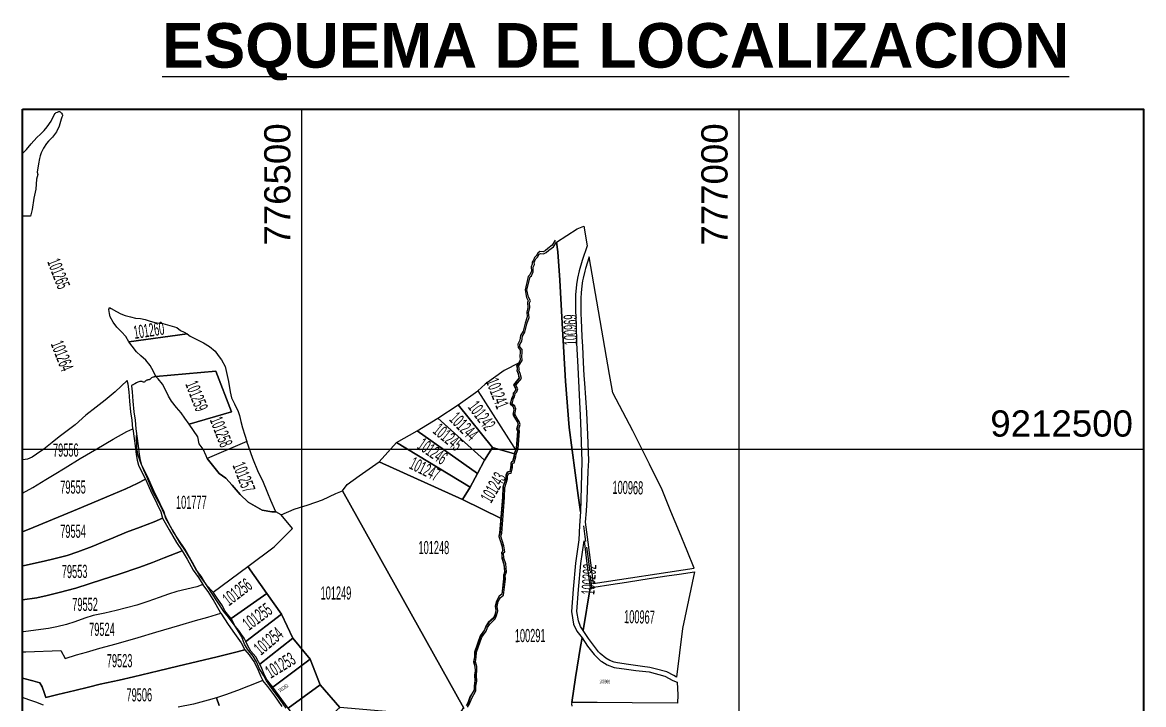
# Model space of a CAD drawing. Extents: x 776738 to 777032, y 9211875 to 9212308.
# Drawn here: x 776948.81 to 776996.78, y 9212212.59 to 9212241.79 of the extents above; entities that cross this region are included whole.
import ezdxf

# ---------------------------------------------------------------- set-up
doc = ezdxf.new("R2010")
doc.units = 0
doc.header["$MEASUREMENT"] = 0
doc.linetypes.add('DASHED', pattern=[0.75, 0.5, -0.25])
doc.layers.get('0').update_dxf_attribs({"linetype": 'CONTINUOUS'})
doc.layers.add('GRID', color=151, linetype='CONTINUOUS')
doc.layers.add('lindero definitivo matriz', color=6, linetype='CONTINUOUS')
doc.styles.add('ARIAL', font='arial.ttf', dxfattribs={"height": 1})
doc.styles.get("Standard").update_dxf_attribs({"font": 'arial.ttf'})

msp = doc.modelspace()

# ---------------------------------------------------------------- linework, layer by layer
at = {"color": 5}
for p, q in [((776960.752, 9212238.072), (776960.752, 9212189.986)), ((776979.463, 9212238.072), (776979.463, 9212189.986)), ((776979.463, 9212238.072), (776979.463, 9212189.986)), ((776948.807, 9212223.524), (776996.781, 9212223.524))]:
    msp.add_line(p, q, dxfattribs=at)
at = {"color": 7, "linetype": 'Continuous', "lineweight": 40}
msp.add_lwpolyline([(776948.807, 9212238.072), (776996.781, 9212238.072), (776996.781, 9212189.986), (776948.807, 9212189.986)], close=True, dxfattribs=at)
at = {"color": 7, "linetype": 'Continuous'}
for points in [[(776948.807, 9212236.173), (776948.816, 9212236.183), (776948.984, 9212236.346), (776949.187, 9212236.59), (776949.418, 9212236.854), (776949.575, 9212237.01), (776949.733, 9212237.159), (776949.866, 9212237.315), (776950.03, 9212237.565), (776950.169, 9212237.836), (776950.21, 9212237.891), (776950.251, 9212237.925), (776950.308, 9212237.951), (776950.359, 9212237.968), (776950.391, 9212237.969), (776950.425, 9212237.958), (776950.457, 9212237.938), (776950.485, 9212237.906), (776950.509, 9212237.861), (776950.52, 9212237.82), (776950.516, 9212237.786), (776950.494, 9212237.726), (776950.468, 9212237.639), (776950.414, 9212237.439), (776950.384, 9212237.342), (776950.264, 9212237.103), (776950.089, 9212236.874), (776949.919, 9212236.703), (776949.834, 9212236.609), (776949.708, 9212236.406), (776949.61, 9212236.198), (776949.573, 9212236.082), (776949.544, 9212235.966), (776949.499, 9212235.741), (776949.444, 9212235.383), (776949.466, 9212235.284), (776949.414, 9212235.072), (776949.387, 9212234.644), (776949.301, 9212234.264), (776949.22, 9212233.781), (776949.159, 9212233.501), (776948.807, 9212233.499)], [(776967.853, 9212212.476), (776967.935, 9212212.616), (776968.031, 9212212.872), (776968.213, 9212213.184), (776968.213, 9212213.378), (776968.255, 9212213.597), (776968.239, 9212213.845), (776968.252, 9212214.042), (776968.248, 9212214.223), (776968.194, 9212214.427), (776968.225, 9212214.624), (776968.234, 9212214.83), (776968.471, 9212215.478), (776968.647, 9212215.733), (776968.704, 9212215.891), (776968.813, 9212216.037), (776969.039, 9212216.255), (776969.099, 9212216.408), (776969.144, 9212216.608), (776969.125, 9212216.791), (776969.168, 9212217.001), (776969.262, 9212217.177), (776969.389, 9212217.274), (776969.475, 9212217.958), (776969.47, 9212218.118), (776969.52, 9212218.277), (776969.486, 9212218.616), (776969.409, 9212218.852), (776969.391, 9212219.082), (776969.448, 9212219.124), (776969.411, 9212219.386), (776969.284, 9212219.792), (776969.316, 9212219.926), (776969.441, 9212221.457), (776969.452, 9212221.877), (776969.566, 9212222.253), (776969.569, 9212222.391), (776969.63, 9212222.484), (776969.715, 9212222.499), (776969.774, 9212222.736), (776969.779, 9212222.88), (776969.798, 9212222.92), (776969.85, 9212222.937), (776969.925, 9212223.194), (776969.932, 9212223.31), (776970.022, 9212223.535), (776970.08, 9212224.295), (776970.042, 9212224.378), (776970.101, 9212224.582), (776970.066, 9212224.704), (776969.931, 9212224.904), (776969.874, 9212225.033), (776969.891, 9212225.083), (776969.92, 9212225.254), (776969.876, 9212225.366), (776969.76, 9212225.468), (776969.821, 9212225.695), (776969.862, 9212225.764), (776969.883, 9212225.825), (776969.893, 9212225.906), (776969.965, 9212225.978), (776970.008, 9212226.104), (776969.923, 9212226.261), (776970.157, 9212226.544), (776970.099, 9212226.767), (776970.046, 9212226.908), (776970.071, 9212226.96), (776970.04, 9212227.071), (776970.189, 9212227.317), (776970.17, 9212227.511), (776970.19, 9212227.628), (776970.191, 9212227.791), (776970.098, 9212227.898), (776970.09, 9212227.995), (776970.17, 9212228.15), (776970.208, 9212228.354), (776970.308, 9212228.523), (776970.395, 9212228.882), (776970.495, 9212229.164), (776970.463, 9212229.371), (776970.514, 9212229.588), (776970.505, 9212229.79), (776970.543, 9212229.875), (776970.466, 9212230.032), (776970.397, 9212230.337), (776970.54, 9212230.892), (776970.588, 9212230.942), (776970.663, 9212231.115), (776970.668, 9212231.309), (776970.712, 9212231.432), (776970.706, 9212231.514), (776970.739, 9212231.58), (776970.775, 9212231.672), (776970.847, 9212231.745), (776970.918, 9212231.867), (776970.979, 9212231.896), (776971.104, 9212231.88), (776971.218, 9212231.935), (776971.334, 9212232.037), (776971.534, 9212232.18), (776971.658, 9212232.388), (776971.718, 9212231.969), (776971.804, 9212230.758), (776971.905, 9212228.909), (776972.041, 9212226.435), (776972.195, 9212224.447), (776972.59, 9212221.538), (776972.69, 9212220.842), (776972.645, 9212220.262), (776972.616, 9212219.645), (776972.472, 9212218.646), (776972.378, 9212217.53), (776972.3, 9212216.581), (776972.381, 9212216.032), (776972.529, 9212215.731), (776972.754, 9212215.444), (776972.69, 9212215.07), (776972.475, 9212213.752), (776972.314, 9212212.68), (776972.305, 9212212.617), (776972.314, 9212212.529)], [(776948.807, 9212221.632), (776949.258, 9212221.875), (776949.811, 9212222.22), (776950.161, 9212222.438), (776950.641, 9212222.729), (776951.284, 9212223.127), (776951.989, 9212223.543), (776952.686, 9212223.957), (776953.273, 9212224.279), (776953.536, 9212224.398), (776953.505, 9212224.762), (776953.451, 9212225.124), (776953.4, 9212225.571), (776953.374, 9212225.976), (776953.338, 9212226.305), (776953.284, 9212226.461), (776952.776, 9212225.969), (776952.345, 9212225.614), (776951.968, 9212225.324), (776951.526, 9212224.975), (776951.064, 9212224.569), (776950.379, 9212224.053), (776950.081, 9212223.801), (776949.722, 9212223.524), (776949.404, 9212223.303), (776949.219, 9212223.185), (776949.029, 9212223.097), (776948.824, 9212223.072), (776948.807, 9212223.073)], [(776948.807, 9212221.632), (776949.258, 9212221.875), (776949.811, 9212222.22), (776950.161, 9212222.438), (776950.641, 9212222.729), (776951.284, 9212223.127), (776951.989, 9212223.543), (776952.686, 9212223.957), (776953.273, 9212224.279), (776953.536, 9212224.398), (776953.587, 9212223.976), (776953.626, 9212223.661), (776953.672, 9212223.296), (776953.718, 9212223.044), (776953.78, 9212222.844), (776953.895, 9212222.601), (776954.08, 9212222.231), (776953.718, 9212222.058), (776953.231, 9212221.831), (776952.422, 9212221.476), (776951.781, 9212221.213), (776950.996, 9212220.887), (776950.334, 9212220.612), (776949.273, 9212220.165), (776948.807, 9212219.982)], [(776967.689, 9212212.444), (776962.507, 9212221.745), (776962.706, 9212222.013), (776963.217, 9212222.383), (776964.066, 9212222.985), (776967.635, 9212221.363), (776969.299, 9212220.557), (776969.246, 9212219.96), (776969.198, 9212219.791), (776969.331, 9212219.371), (776969.353, 9212219.154), (776969.316, 9212219.098), (776969.32, 9212218.855), (776969.412, 9212218.59), (776969.438, 9212218.288), (776969.401, 9212218.129), (776969.404, 9212217.949), (776969.327, 9212217.319), (776969.213, 9212217.227), (776969.117, 9212217.054), (776969.047, 9212216.818), (776969.062, 9212216.619), (776969.029, 9212216.442), (776968.977, 9212216.295), (776968.767, 9212216.1), (776968.653, 9212215.948), (776968.583, 9212215.783), (776968.414, 9212215.507), (776968.174, 9212214.873), (776968.145, 9212214.637), (776968.119, 9212214.446), (776968.163, 9212214.213), (776968.185, 9212214.047), (776968.159, 9212213.841), (776968.174, 9212213.646), (776968.145, 9212213.407), (776968.141, 9212213.215), (776967.971, 9212212.909), (776967.898, 9212212.695), (776967.822, 9212212.533)], [(776948.807, 9212219.982), (776949.273, 9212220.165), (776950.334, 9212220.612), (776950.996, 9212220.887), (776951.781, 9212221.213), (776952.422, 9212221.476), (776953.231, 9212221.831), (776953.718, 9212222.058), (776954.08, 9212222.231), (776954.285, 9212221.758), (776954.554, 9212221.201), (776954.724, 9212220.837), (776954.806, 9212220.57), (776954.446, 9212220.412), (776953.852, 9212220.182), (776953.257, 9212219.965), (776952.684, 9212219.728), (776952.235, 9212219.548), (776951.793, 9212219.352), (776951.178, 9212219.124), (776950.715, 9212218.978), (776950.154, 9212218.824), (776949.734, 9212218.729), (776948.897, 9212218.545), (776948.807, 9212218.526)], [(776948.807, 9212218.526), (776948.897, 9212218.545), (776949.734, 9212218.729), (776950.154, 9212218.824), (776950.715, 9212218.978), (776951.178, 9212219.124), (776951.793, 9212219.352), (776952.235, 9212219.548), (776952.684, 9212219.728), (776953.257, 9212219.965), (776953.852, 9212220.182), (776954.446, 9212220.412), (776954.806, 9212220.57), (776955.091, 9212220.074), (776955.404, 9212219.53), (776955.637, 9212219.168), (776954.874, 9212218.868), (776954.373, 9212218.669), (776953.833, 9212218.475), (776952.909, 9212218.151), (776952.228, 9212217.943), (776951.091, 9212217.576), (776950.377, 9212217.382), (776949.873, 9212217.252), (776949.424, 9212217.162), (776948.807, 9212217.079)], [(776948.807, 9212217.079), (776949.424, 9212217.162), (776949.873, 9212217.252), (776950.377, 9212217.382), (776951.091, 9212217.576), (776952.228, 9212217.943), (776952.909, 9212218.151), (776953.833, 9212218.475), (776954.373, 9212218.669), (776954.874, 9212218.868), (776955.637, 9212219.168), (776955.853, 9212218.819), (776956.12, 9212218.347), (776956.348, 9212218.026), (776956.533, 9212217.723), (776956.276, 9212217.637), (776955.841, 9212217.524), (776955.421, 9212217.424), (776955.059, 9212217.318), (776954.652, 9212217.18), (776954.174, 9212217.001), (776953.697, 9212216.844), (776953.259, 9212216.724), (776952.82, 9212216.615), (776952.332, 9212216.501), (776951.836, 9212216.397), (776951.479, 9212216.286), (776951.048, 9212216.13), (776950.694, 9212216.012), (776950.273, 9212215.917), (776949.93, 9212215.844), (776949.377, 9212215.773), (776948.847, 9212215.711), (776948.807, 9212215.706)], [(776948.807, 9212214.841), (776948.956, 9212214.845), (776950.455, 9212214.901), (776950.637, 9212214.568), (776951.124, 9212214.715), (776951.55, 9212214.833), (776952.124, 9212215.001), (776952.824, 9212215.195), (776953.763, 9212215.457), (776954.515, 9212215.684), (776955.543, 9212215.985), (776956.219, 9212216.184), (776956.744, 9212216.326), (776957.295, 9212216.503), (776956.964, 9212217.091), (776956.749, 9212217.43), (776956.533, 9212217.723), (776956.276, 9212217.637), (776955.841, 9212217.524), (776955.421, 9212217.424), (776955.059, 9212217.318), (776954.652, 9212217.18), (776954.174, 9212217.001), (776953.697, 9212216.844), (776953.259, 9212216.724), (776952.82, 9212216.615), (776952.332, 9212216.501), (776951.836, 9212216.397), (776951.479, 9212216.286), (776951.048, 9212216.13), (776950.694, 9212216.012), (776950.273, 9212215.917), (776949.93, 9212215.844), (776949.377, 9212215.773), (776948.847, 9212215.711), (776948.807, 9212215.706)], [(776948.807, 9212214.841), (776948.956, 9212214.845), (776950.455, 9212214.901), (776950.637, 9212214.568), (776951.124, 9212214.715), (776951.55, 9212214.833), (776952.124, 9212215.001), (776952.824, 9212215.195), (776953.763, 9212215.457), (776954.515, 9212215.684), (776955.543, 9212215.985), (776956.219, 9212216.184), (776956.744, 9212216.326), (776957.295, 9212216.503), (776957.608, 9212216.011), (776957.883, 9212215.638), (776958.165, 9212215.227), (776958.329, 9212214.935), (776957.827, 9212214.803), (776957.144, 9212214.63), (776956.298, 9212214.431), (776955.458, 9212214.23), (776954.635, 9212214.031), (776953.564, 9212213.778), (776952.95, 9212213.636), (776952.136, 9212213.46), (776951.628, 9212213.34), (776951.046, 9212213.198), (776950.327, 9212213.018), (776949.809, 9212212.893), (776949.734, 9212213.106), (776949.648, 9212213.347), (776949.559, 9212213.527), (776949.247, 9212213.612), (776948.807, 9212213.716)], [(776948.807, 9212213.716), (776949.247, 9212213.612), (776949.559, 9212213.527), (776949.648, 9212213.347), (776949.734, 9212213.106), (776949.809, 9212212.893), (776950.327, 9212213.018), (776951.046, 9212213.198), (776951.628, 9212213.34), (776952.136, 9212213.46), (776952.95, 9212213.636), (776953.564, 9212213.778), (776954.635, 9212214.031), (776955.458, 9212214.23), (776956.298, 9212214.431), (776957.144, 9212214.63), (776957.827, 9212214.803), (776958.329, 9212214.935), (776958.506, 9212214.716), (776958.732, 9212214.388), (776958.901, 9212214.059), (776958.989, 9212213.823), (776959.094, 9212213.625), (776958.482, 9212213.372), (776958.013, 9212213.187), (776957.498, 9212213.008), (776957.112, 9212212.882), (776956.758, 9212212.778), (776956.124, 9212212.613), (776955.467, 9212212.475)], [(776959.925, 9212212.511), (776959.607, 9212212.968), (776959.304, 9212213.358), (776959.094, 9212213.625), (776958.482, 9212213.372), (776958.013, 9212213.187), (776957.498, 9212213.008), (776957.112, 9212212.882), (776957.112, 9212212.882), (776957.223, 9212212.558)], [(776949.706, 9212212.561), (776949.38, 9212212.693), (776949.075, 9212212.8), (776948.807, 9212212.887)], [(776957.223, 9212212.558), (776957.112, 9212212.882), (776956.758, 9212212.778), (776956.124, 9212212.613), (776955.467, 9212212.475)]]:
    msp.add_lwpolyline(points, dxfattribs=at)
for points in [[(776971.658, 9212232.388), (776972.538, 9212232.948), (776972.828, 9212233.071), (776972.974, 9212232.226), (776972.753, 9212231.599), (776972.632, 9212231.158), (776972.564, 9212230.841), (776972.519, 9212230.567), (776972.469, 9212230.124), (776972.475, 9212229.465), (776972.496, 9212228.818), (776972.514, 9212228.075), (776972.567, 9212227.028), (776972.686, 9212224.662), (776972.739, 9212223), (776972.69, 9212220.842), (776972.59, 9212221.538), (776972.195, 9212224.447), (776972.041, 9212226.435), (776971.905, 9212228.909), (776971.804, 9212230.758), (776971.718, 9212231.969)], [(776973.928, 9212226.716), (776973.063, 9212231.75), (776972.904, 9212231.248), (776972.87, 9212231.144), (776972.805, 9212230.835), (776972.777, 9212230.724), (776972.751, 9212230.513), (776972.718, 9212230.207), (776972.708, 9212229.98), (776972.701, 9212229.687), (776972.705, 9212229.331), (776972.71, 9212229.038), (776972.734, 9212228.714), (776972.746, 9212228.336), (776972.768, 9212227.919), (776972.786, 9212227.587), (776972.806, 9212227.229), (776972.835, 9212226.668), (776972.864, 9212226.341), (776972.945, 9212225.09), (776972.983, 9212224.129), (776973.024, 9212223.03), (776973.005, 9212222.585), (776972.954, 9212221.364), (776972.934, 9212220.887), (776972.889, 9212220.393), (776972.996, 9212219.535), (776973.231, 9212217.769), (776977.544, 9212218.426), (776977.247, 9212219.173), (776976.919, 9212219.972), (776976.551, 9212220.85), (776976.177, 9212221.783), (776975.644, 9212222.874), (776974.924, 9212224.313), (776974.074, 9212225.926)], [(776953.355, 9212228.117), (776953.227, 9212228.349), (776953.048, 9212228.549), (776952.848, 9212228.748), (776952.687, 9212228.956), (776952.568, 9212229.186), (776952.526, 9212229.332), (776952.508, 9212229.502), (776952.535, 9212229.591), (776952.609, 9212229.54), (776952.827, 9212229.421), (776953.012, 9212229.317), (776953.206, 9212229.248), (776953.426, 9212229.183), (776953.65, 9212229.128), (776953.853, 9212229.109), (776954.055, 9212229.072), (776954.227, 9212229.019), (776954.47, 9212228.947), (776954.667, 9212228.913), (776954.815, 9212228.9), (776955.01, 9212228.838), (776955.21, 9212228.781), (776955.414, 9212228.73), (776955.566, 9212228.601), (776955.735, 9212228.523), (776955.85, 9212228.464)], [(776956.717, 9212223.124), (776956.671, 9212223.239), (776956.545, 9212223.527), (776956.369, 9212223.757), (776956.309, 9212224.044), (776955.938, 9212224.597), (776957.756, 9212225.124), (776957.086, 9212226.859), (776954.513, 9212226.633), (776954.422, 9212226.841), (776954.275, 9212227.1), (776954.089, 9212227.335), (776953.88, 9212227.519), (776953.685, 9212227.69), (776953.502, 9212227.934), (776953.355, 9212228.117), (776955.85, 9212228.464), (776955.986, 9212228.361), (776956.155, 9212228.268), (776956.356, 9212228.175), (776956.56, 9212228.071), (776956.816, 9212227.917), (776957.049, 9212227.72), (776957.187, 9212227.524), (776957.324, 9212227.339), (776957.478, 9212227.065), (776957.622, 9212226.422), (776957.693, 9212225.981), (776957.753, 9212225.713), (776957.878, 9212225.457), (776958.045, 9212225.135), (776958.099, 9212224.963), (776958.152, 9212224.701), (776958.224, 9212224.438), (776958.325, 9212224.117), (776958.403, 9212223.849)], [(776970.066, 9212227.217), (776969.427, 9212226.89), (776968.61, 9212226.308), (776968.298, 9212226.02), (776969.829, 9212223.607), (776969.922, 9212223.477), (776969.956, 9212223.577), (776970.014, 9212224.273), (776969.979, 9212224.391), (776970.031, 9212224.584), (776969.998, 9212224.697), (776969.874, 9212224.876), (776969.814, 9212225.043), (776969.828, 9212225.102), (776969.847, 9212225.244), (776969.801, 9212225.343), (776969.725, 9212225.426), (776969.692, 9212225.485), (776969.756, 9212225.704), (776969.777, 9212225.75), (776969.815, 9212225.844), (776969.823, 9212225.931), (776969.902, 9212226.019), (776969.937, 9212226.097), (776969.854, 9212226.263), (776970.082, 9212226.557), (776970.033, 9212226.749), (776969.972, 9212226.895), (776969.998, 9212226.968), (776969.966, 9212227.088)], [(776953.474, 9212226.249), (776953.475, 9212226.234), (776953.503, 9212225.976), (776953.529, 9212225.571), (776953.58, 9212225.124), (776953.634, 9212224.762), (776953.664, 9212224.397), (776953.716, 9212223.976), (776953.754, 9212223.661), (776953.8, 9212223.296), (776953.847, 9212223.044), (776953.908, 9212222.844), (776954.024, 9212222.6), (776954.208, 9212222.231), (776954.414, 9212221.758), (776954.683, 9212221.201), (776954.853, 9212220.836), (776954.935, 9212220.569), (776955.219, 9212220.074), (776955.533, 9212219.53), (776955.766, 9212219.168), (776955.982, 9212218.819), (776956.248, 9212218.346), (776956.477, 9212218.026), (776956.662, 9212217.723), (776956.966, 9212217.395), (776958.446, 9212218.499), (776959.573, 9212219.344), (776960.357, 9212220.126), (776959.879, 9212220.709), (776959.657, 9212220.846), (776959.485, 9212220.839), (776959.069, 9212220.911), (776958.768, 9212221.083), (776958.466, 9212221.248), (776958.122, 9212221.577), (776957.778, 9212221.986), (776957.506, 9212222.279), (776957.219, 9212222.479), (776956.717, 9212223.124), (776956.671, 9212223.239), (776956.545, 9212223.527), (776956.369, 9212223.757), (776956.309, 9212224.044), (776955.938, 9212224.597), (776955.755, 9212224.85), (776955.593, 9212225.073), (776955.394, 9212225.301), (776955.19, 9212225.573), (776955.06, 9212225.789), (776954.932, 9212226.059), (776954.802, 9212226.299), (776954.615, 9212226.53), (776954.513, 9212226.633), (776954.475, 9212226.618), (776954.451, 9212226.611), (776954.426, 9212226.603), (776954.397, 9212226.599), (776954.36, 9212226.593), (776954.333, 9212226.568), (776954.321, 9212226.552), (776954.306, 9212226.541), (776954.291, 9212226.53), (776954.273, 9212226.522), (776954.25, 9212226.503), (776954.248, 9212226.492), (776954.237, 9212226.486), (776954.209, 9212226.494), (776954.192, 9212226.488), (776954.179, 9212226.492), (776954.158, 9212226.482), (776954.132, 9212226.477), (776954.1, 9212226.456), (776954.085, 9212226.443), (776954.053, 9212226.432), (776954.038, 9212226.405), (776954.02, 9212226.395), (776953.989, 9212226.392), (776953.952, 9212226.399), (776953.93, 9212226.414), (776953.897, 9212226.412), (776953.885, 9212226.412), (776953.827, 9212226.423), (776953.749, 9212226.388), (776953.685, 9212226.354), (776953.62, 9212226.321), (776953.566, 9212226.293), (776953.543, 9212226.28), (776953.533, 9212226.275), (776953.5, 9212226.263), (776953.473, 9212226.251)], [(776957.086, 9212226.859), (776957.756, 9212225.124), (776955.938, 9212224.597), (776955.755, 9212224.85), (776955.593, 9212225.073), (776955.394, 9212225.301), (776955.19, 9212225.573), (776955.06, 9212225.789), (776954.932, 9212226.059), (776954.802, 9212226.299), (776954.615, 9212226.53), (776954.513, 9212226.633)], [(776969.858, 9212223.328), (776968.922, 9212223.594), (776967.453, 9212225.426), (776968.298, 9212226.02), (776969.829, 9212223.607), (776969.922, 9212223.477)], [(776968.581, 9212223.053), (776966.579, 9212224.854), (776967.453, 9212225.426), (776968.922, 9212223.594)], [(776965.695, 9212224.313), (776966.579, 9212224.854), (776968.581, 9212223.053), (776968.282, 9212222.481)], [(776967.963, 9212221.889), (776964.818, 9212223.809), (776965.695, 9212224.313), (776968.282, 9212222.481)], [(776959.657, 9212220.846), (776959.434, 9212221.323), (776959.315, 9212221.633), (776959.089, 9212222.163), (776958.915, 9212222.526), (776958.665, 9212223.122), (776958.403, 9212223.849), (776956.717, 9212223.124), (776957.219, 9212222.479), (776957.506, 9212222.279), (776957.778, 9212221.986), (776958.122, 9212221.577), (776958.466, 9212221.248), (776958.768, 9212221.083), (776959.069, 9212220.911), (776959.485, 9212220.839)], [(776967.963, 9212221.889), (776967.635, 9212221.363), (776964.066, 9212222.985), (776964.818, 9212223.809), (776967.963, 9212221.889), (776967.635, 9212221.363)], [(776969.299, 9212220.557), (776967.635, 9212221.363), (776967.963, 9212221.889), (776968.282, 9212222.481), (776968.581, 9212223.053), (776968.922, 9212223.594), (776969.858, 9212223.328), (776969.847, 9212223.201), (776969.793, 9212223.004), (776969.744, 9212222.974), (776969.712, 9212222.928), (776969.701, 9212222.833), (776969.696, 9212222.737), (776969.666, 9212222.556), (776969.59, 9212222.554), (776969.535, 9212222.51), (776969.497, 9212222.426), (776969.491, 9212222.258), (776969.382, 9212221.924), (776969.37, 9212221.443)], [(776962.386, 9212212.47), (776961.554, 9212213.439), (776961.122, 9212214.532), (776960.384, 9212215.433), (776959.896, 9212216.459), (776959.265, 9212217.343), (776958.446, 9212218.499), (776959.573, 9212219.344), (776960.357, 9212220.126), (776959.879, 9212220.709), (776960.439, 9212220.956), (776961.036, 9212221.142), (776961.644, 9212221.349), (776962.217, 9212221.625), (776962.507, 9212221.745), (776967.689, 9212212.444), (776967.632, 9212212.393), (776967.562, 9212212.293), (776967.529, 9212212.216), (776967.496, 9212212.117), (776967.48, 9212212.024)], [(776972.837, 9212219.601), (776972.963, 9212218.634), (776973.103, 9212217.587), (776972.806, 9212215.758), (776972.689, 9212215.935), (776972.603, 9212216.172), (776972.533, 9212216.577), (776972.606, 9212217.513), (776972.704, 9212218.628)], [(776957.742, 9212216.276), (776957.64, 9212216.391), (776957.47, 9212216.608), (776957.369, 9212216.81), (776957.244, 9212216.999), (776957.083, 9212217.225), (776956.966, 9212217.395), (776958.446, 9212218.499), (776959.265, 9212217.343)], [(776973.103, 9212217.587), (776973.253, 9212217.621), (776973.988, 9212217.733), (776974.65, 9212217.834), (776975.268, 9212217.928), (776975.817, 9212218.011), (776976.376, 9212218.096), (776976.91, 9212218.177), (776977.566, 9212218.277), (776977.048, 9212215.842), (776976.797, 9212213.759), (776976.675, 9212213.839), (776976.383, 9212213.985), (776975.879, 9212214.124), (776975.652, 9212214.183), (776975.337, 9212214.223), (776974.734, 9212214.3), (776974.27, 9212214.371), (776974.129, 9212214.405), (776973.941, 9212214.478), (776973.775, 9212214.576), (776973.534, 9212214.775), (776973.457, 9212214.849), (776973.028, 9212215.414), (776972.806, 9212215.758)], [(776958.295, 9212215.433), (776958.188, 9212215.585), (776958.073, 9212215.755), (776957.914, 9212215.948), (776957.825, 9212216.119), (776957.742, 9212216.276), (776959.265, 9212217.343), (776959.896, 9212216.459), (776958.364, 9212215.295)], [(776958.972, 9212214.318), (776958.907, 9212214.424), (776958.792, 9212214.636), (776958.575, 9212214.876), (776958.451, 9212215.111), (776958.364, 9212215.295), (776959.896, 9212216.459), (776960.384, 9212215.433)], [(776959.529, 9212213.337), (776959.253, 9212213.673), (776959.137, 9212213.922), (776959.05, 9212214.134), (776958.972, 9212214.318), (776960.384, 9212215.433), (776961.122, 9212214.532)], [(776972.754, 9212215.444), (776972.987, 9212215.09), (776973.27, 9212214.737), (776973.539, 9212214.468), (776973.594, 9212214.434), (776973.831, 9212214.288), (776974.131, 9212214.176), (776974.654, 9212214.101), (776975.058, 9212214.054), (776975.628, 9212213.989), (776976.301, 9212213.802), (776976.638, 9212213.615), (776976.823, 9212213.546), (776976.847, 9212213.005), (776976.837, 9212212.652), (776974.899, 9212212.664), (776973.393, 9212212.673), (776972.314, 9212212.68), (776972.475, 9212213.752), (776972.69, 9212215.07)], [(776959.529, 9212213.337), (776961.122, 9212214.532), (776961.554, 9212213.439), (776960.178, 9212212.439)], [(776961.554, 9212213.439), (776962.386, 9212212.47), (776961.029, 9212211.265), (776960.883, 9212211.269), (776960.611, 9212211.776), (776960.372, 9212212.186), (776960.178, 9212212.439)]]:
    msp.add_lwpolyline(points, close=True, dxfattribs=at)
at = {"color": 5, "linetype": 'Continuous'}
for points in [[(776971.599, 9212232.467), (776971.481, 9212232.253), (776971.293, 9212232.113), (776971.177, 9212232.015), (776971.092, 9212231.971), (776970.944, 9212231.983), (776970.855, 9212231.912), (776970.789, 9212231.795), (776970.72, 9212231.723), (776970.67, 9212231.612), (776970.623, 9212231.531), (776970.621, 9212231.444), (776970.58, 9212231.323), (776970.586, 9212231.138), (776970.519, 9212230.987), (776970.447, 9212230.905), (776970.318, 9212230.341), (776970.383, 9212230.01), (776970.445, 9212229.873), (776970.421, 9212229.804), (776970.429, 9212229.587), (776970.384, 9212229.379), (776970.41, 9212229.183), (776970.314, 9212228.913), (776970.229, 9212228.574), (776970.122, 9212228.389), (776970.085, 9212228.184), (776970.01, 9212228.009), (776970.022, 9212227.872), (776970.111, 9212227.765), (776970.105, 9212227.647), (776970.089, 9212227.529), (776970.107, 9212227.33), (776969.956, 9212227.075), (776969.985, 9212226.964), (776969.961, 9212226.892), (776970.015, 9212226.743), (776970.054, 9212226.56), (776969.825, 9212226.275), (776969.912, 9212226.097), (776969.888, 9212226.017), (776969.821, 9212225.938), (776969.806, 9212225.856), (776969.794, 9212225.793), (776969.745, 9212225.725), (776969.673, 9212225.447), (776969.799, 9212225.332), (776969.834, 9212225.238), (776969.821, 9212225.105), (776969.795, 9212225.007), (776969.858, 9212224.872), (776969.985, 9212224.679), (776970.011, 9212224.564), (776969.952, 9212224.382), (776969.987, 9212224.287), (776969.934, 9212223.562), (776969.854, 9212223.323), (776969.841, 9212223.204), (776969.782, 9212222.987), (776969.723, 9212222.96), (776969.699, 9212222.904), (776969.705, 9212222.744), (776969.659, 9212222.57), (776969.581, 9212222.552), (776969.49, 9212222.421), (776969.487, 9212222.264), (776969.365, 9212221.898), (776969.356, 9212221.474), (776969.221, 9212219.943), (776969.197, 9212219.792), (776969.326, 9212219.382), (776969.367, 9212219.155), (776969.308, 9212219.104), (776969.33, 9212218.836), (776969.407, 9212218.601), (776969.445, 9212218.276), (776969.396, 9212218.129), (776969.396, 9212217.97), (776969.317, 9212217.316), (776969.206, 9212217.235), (776969.094, 9212217.021), (776969.042, 9212216.801), (776969.062, 9212216.613), (776969.02, 9212216.436), (776968.968, 9212216.303), (776968.743, 9212216.105), (776968.634, 9212215.95), (776968.575, 9212215.788), (776968.396, 9212215.539), (776968.146, 9212214.837), (776968.146, 9212214.628), (776968.113, 9212214.423), (776968.168, 9212214.217), (776968.176, 9212214.038), (776968.152, 9212213.844), (776968.168, 9212213.602), (776968.132, 9212213.397), (776968.13, 9212213.214), (776967.954, 9212212.928), (776967.86, 9212212.659), (776967.788, 9212212.53)], [(776960.097, 9212212.44), (776959.829, 9212212.812), (776959.539, 9212213.212), (776959.257, 9212213.604), (776959.143, 9212213.815), (776958.957, 9212214.125), (776958.819, 9212214.422), (776958.682, 9212214.663), (776958.441, 9212214.959), (776958.31, 9212215.173), (776958.189, 9212215.486), (776957.914, 9212215.948), (776957.624, 9212216.335), (776957.424, 9212216.569), (776957.183, 9212216.941), (776956.877, 9212217.399), (776956.656, 9212217.758), (776956.367, 9212218.144), (776956.078, 9212218.668), (776955.771, 9212219.229), (776955.475, 9212219.664), (776955.261, 9212219.995), (776955.02, 9212220.456), (776954.728, 9212221.087), (776954.397, 9212221.687), (776954.142, 9212222.314), (776954.007, 9212222.628), (776953.849, 9212223.007), (776953.752, 9212223.297), (776953.704, 9212223.593), (776953.684, 9212224.103)]]:
    msp.add_lwpolyline(points, dxfattribs=at)
at = {"color": 1, "linetype": 'DASHED'}
msp.add_lwpolyline([(776973.167, 9212217.614), (776973.027, 9212218.828), (776972.887, 9212219.788), (776972.836, 9212220.245)], dxfattribs=at)

# ---------------------------------------------------------------- texts
at = {"color": 7, "width": 0.5}
for s, height, rotation, p in [('101265', 0.5637, 291.3, (776949.86, 9212231.544)), ('100969', 0.5637, 90.9, (776972.546, 9212227.974)), ('101260', 0.5637, 8.5, (776953.609, 9212228.237)), ('101264', 0.5637, 291.3, (776950.009, 9212228.028)), ('101259', 0.5637, 291.3, (776955.768, 9212226.308)), ('101241', 0.5637, 291.3, (776968.634, 9212226.42)), ('101242', 0.5637, 306.9, (776967.846, 9212225.314)), ('101244', 0.5637, 314.6, (776967.036, 9212224.77)), ('101258', 0.5637, 291.3, (776956.816, 9212224.775)), ('101245', 0.5637, 320.6, (776966.332, 9212224.244)), ('79556', 0.5637, 0.3, (776950.117, 9212223.198)), ('101246', 0.5637, 325.3, (776965.659, 9212223.58)), ('101247', 0.5637, 333.4, (776965.315, 9212222.717)), ('101257', 0.5637, 291.3, (776957.788, 9212222.831)), ('79555', 0.5637, 0.3, (776950.427, 9212221.615)), ('101243', 0.5637, 59.6, (776968.859, 9212221.178)), ('100968', 0.5637, 358.7, (776974.05, 9212221.611)), ('79554', 0.5637, 0.3, (776950.427, 9212219.724)), ('79553', 0.5637, 0.3, (776950.495, 9212218.004)), ('100292', 0.564, 86.1, (776973.28, 9212217.276)), ('101256', 0.5637, 37.3, (776957.644, 9212216.789)), ('79552', 0.5637, 0.3, (776950.942, 9212216.594)), ('101255', 0.5637, 36.7, (776958.5, 9212215.738)), ('100967', 0.5637, 358.7, (776974.547, 9212216.077)), ('79524', 0.5637, 0.3, (776951.664, 9212215.527)), ('101254', 0.564, 40, (776959.012, 9212214.673)), ('100291', 0.5637, 0.3, (776969.879, 9212215.261)), ('79523', 0.5637, 0.3, (776952.42, 9212214.186)), ('101253', 0.5637, 31.5, (776959.43, 9212213.689)), ('100966', 0.1571, 358.7, (776973.492, 9212213.503)), ('79506', 0.5637, 0.3, (776953.263, 9212212.723)), ('101252', 0.1569, 33.8, (776959.821, 9212213.106))]:
    msp.add_text(s, height=height, rotation=rotation, dxfattribs=at).set_placement(p)
for s, p in [('101777', (776955.378, 9212220.967)), ('101248', (776965.755, 9212219.03)), ('101249', (776961.566, 9212217.085))]:
    msp.add_text(s, height=0.5637, dxfattribs=at).set_placement(p)
at = {"layer": 'GRID', "color": 5, "linetype": 'Continuous', "style": 'ARIAL'}
for s, p in [('776500', (776960.276, 9212232.235)), ('777000', (776978.98, 9212232.235))]:
    msp.add_text(s, height=1.1226, rotation=90, dxfattribs=at).set_placement(p)
msp.add_text('9212500', height=1.1226, dxfattribs=at).set_placement((776990.222, 9212224.059))
at = {"layer": 'lindero definitivo matriz', "color": 7, "insert": (776954.783, 9212241.758), "char_height": 1.90918, "width": 58.90584, "attachment_point": 1}
msp.add_mtext('{\\fArial|b1|i0|c0|p34;\\LESQUEMA DE LOCALIZACION}', dxfattribs=at)

doc.saveas('drawing.dxf')
